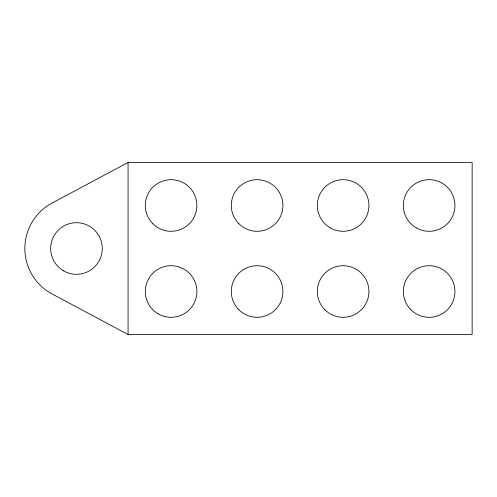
<?xml version="1.0" encoding="UTF-8"?>
<svg xmlns="http://www.w3.org/2000/svg" width="497" height="497" viewBox="0 0 497 497"><rect width="100%" height="100%" fill="white"/><g stroke="black" fill="none" stroke-linecap="round" stroke-linejoin="round"><path stroke-width="0.75" d="M128.071 162.482L50.657 203.801A51.613 51.613 0 0 0 50.657 293.199L128.071 334.518L472.15 334.518L472.15 162.482L128.071 162.482L128.071 334.518M63.56 270.846A25.807 25.807 0 0 0 102.27 248.5A25.807 25.807 0 0 0 63.56 226.154A25.807 25.807 0 0 0 63.56 270.846M238.852 223.737A25.807 25.807 0 0 0 282.029 212.169A25.807 25.807 0 0 0 250.426 180.566A25.807 25.807 0 0 0 238.852 223.737M238.852 309.755A25.807 25.807 0 0 0 282.029 298.188A25.807 25.807 0 0 0 250.426 266.585A25.807 25.807 0 0 0 238.852 309.755M324.876 309.755A25.807 25.807 0 0 0 368.047 298.188A25.807 25.807 0 0 0 336.444 266.585A25.807 25.807 0 0 0 324.876 309.755M330.219 227.837A25.807 25.807 0 0 0 368.929 205.491A25.807 25.807 0 0 0 330.219 183.144A25.807 25.807 0 0 0 330.219 227.837M416.237 227.837A25.807 25.807 0 0 0 454.948 205.491A25.807 25.807 0 0 0 416.237 183.144A25.807 25.807 0 0 0 416.237 227.837M410.895 309.755A25.807 25.807 0 0 0 454.065 298.188A25.807 25.807 0 0 0 422.462 266.585A25.807 25.807 0 0 0 410.895 309.755M152.834 223.737A25.807 25.807 0 0 0 196.011 212.169A25.807 25.807 0 0 0 164.401 180.566A25.807 25.807 0 0 0 152.834 223.737M158.183 313.855A25.807 25.807 0 0 0 196.887 291.509A25.807 25.807 0 0 0 158.183 269.163A25.807 25.807 0 0 0 158.183 313.855"/></g></svg>
